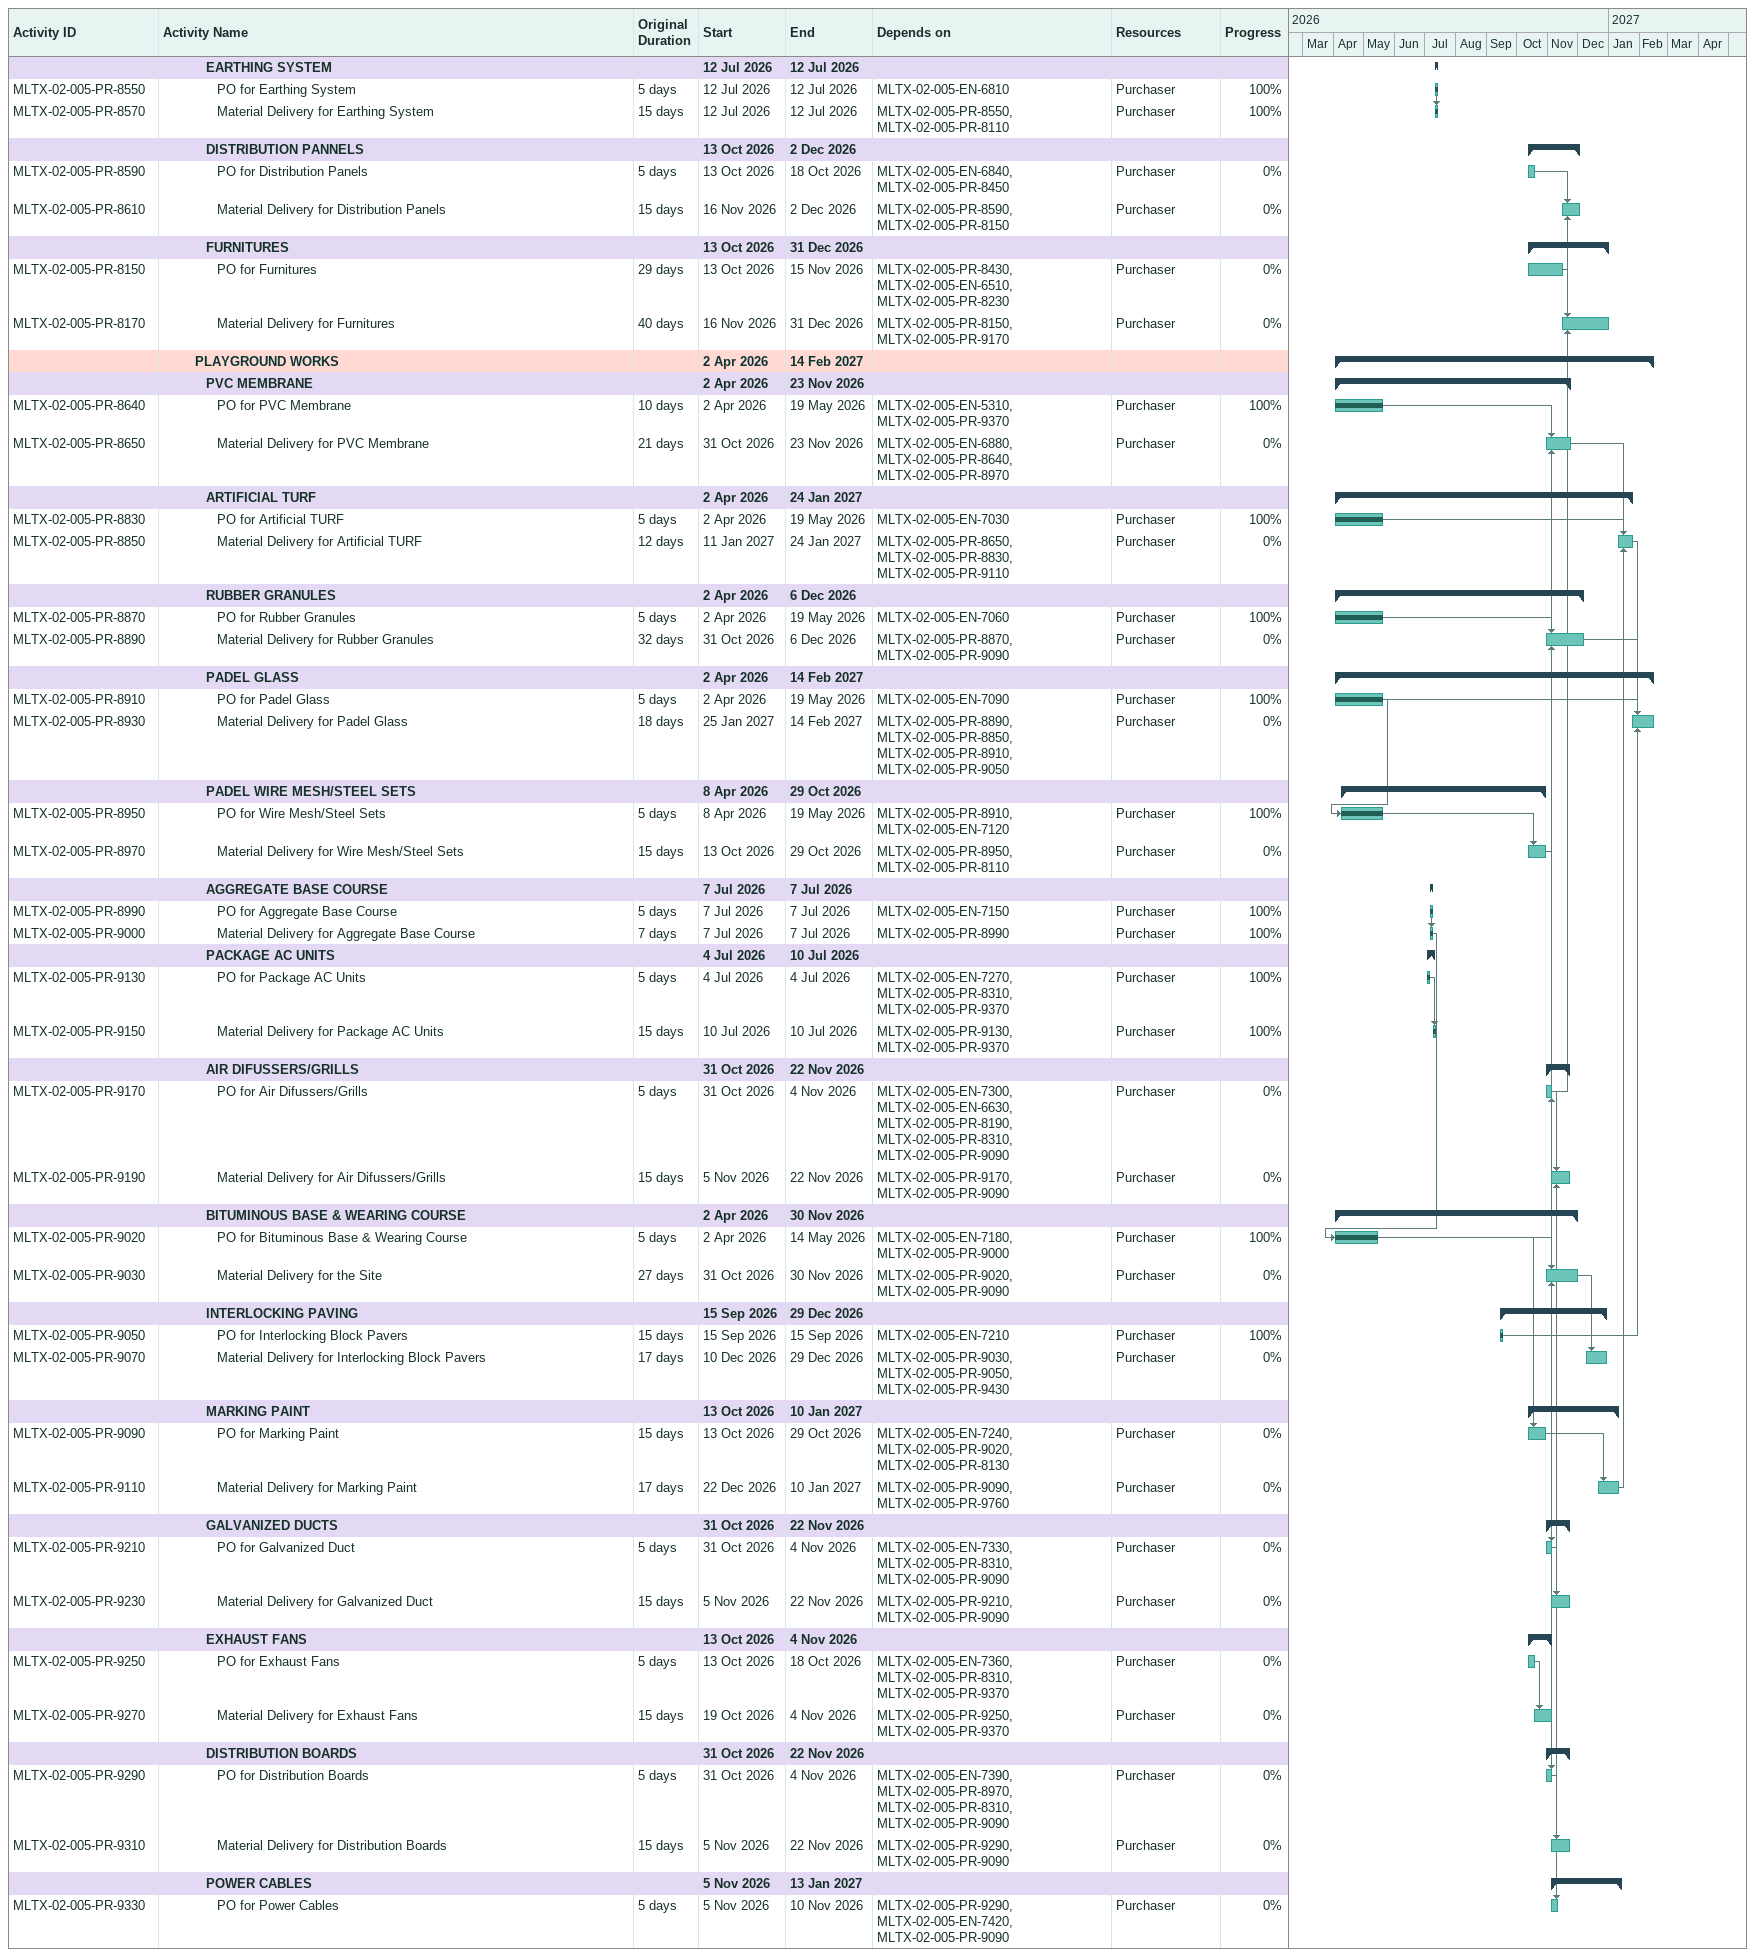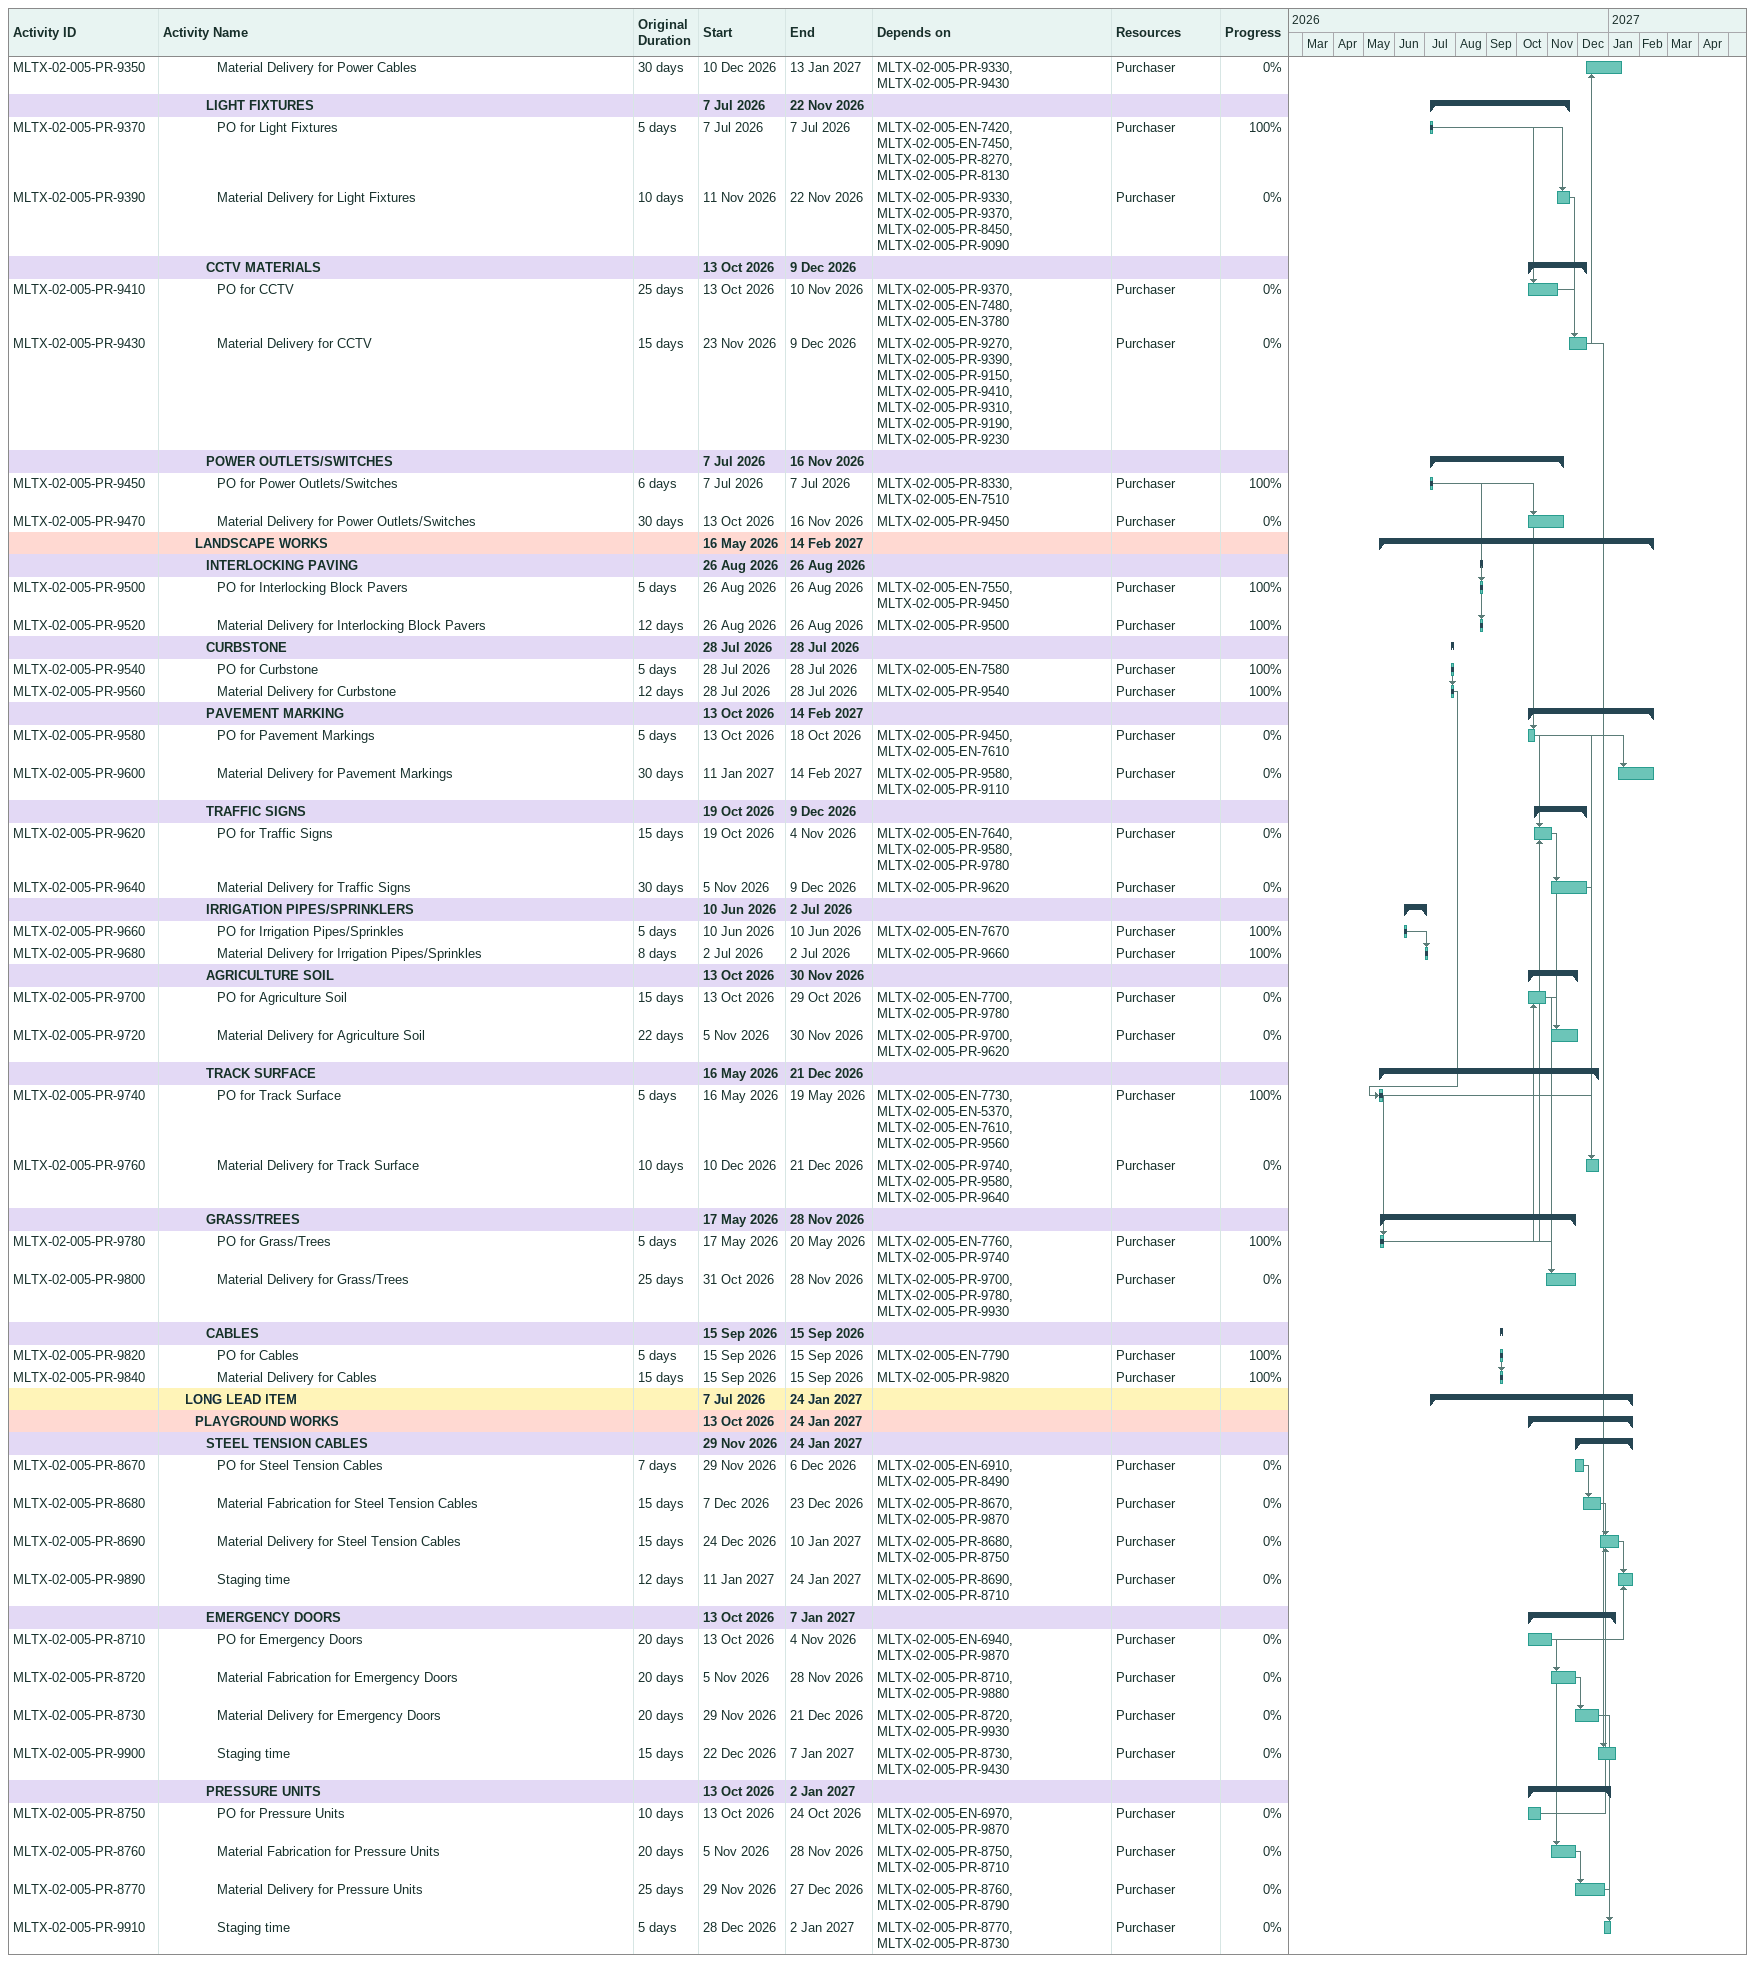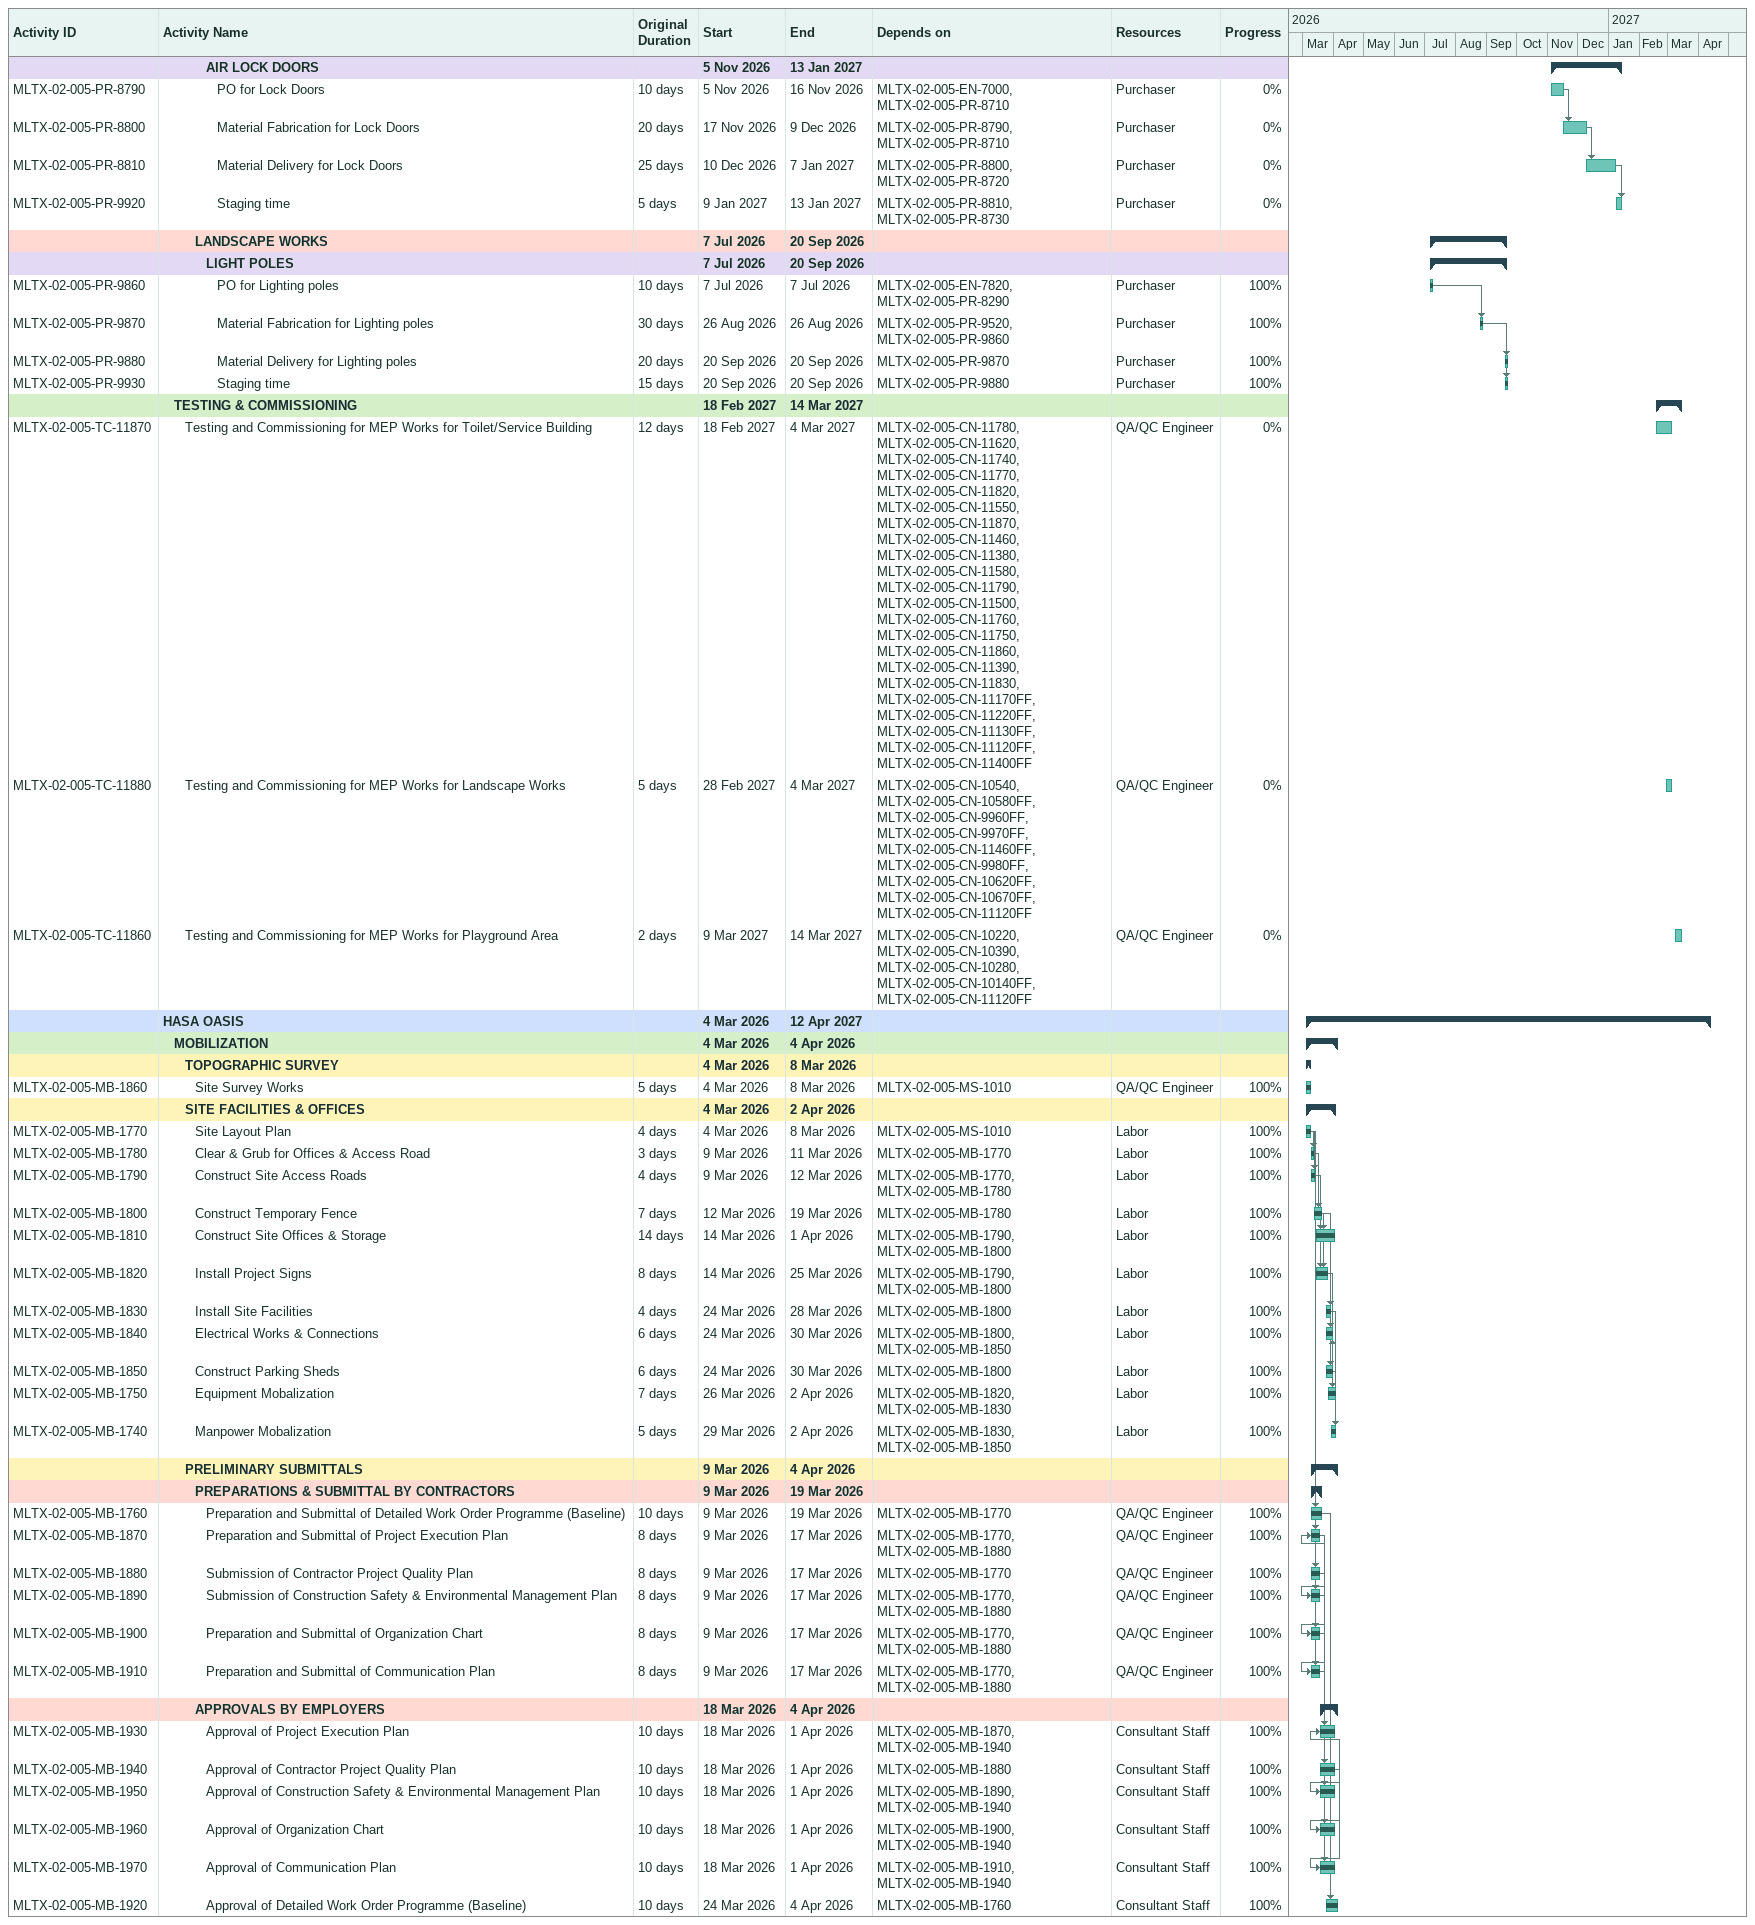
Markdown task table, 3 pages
| ID | Level | Task | Original duration | Start | Finish | Predecessors | Resources | % complete |
|---|---|---|---|---|---|---|---|---|
|  | 5 | **EARTHING SYSTEM** |  | 2026-07-12 | 2026-07-12 |  |  |  |
| MLTX-02-005-PR-8550 | 6 | PO for Earthing System | 5d | 2026-07-12 | 2026-07-12 | MLTX-02-005-EN-6810 | Purchaser | 100 |
| MLTX-02-005-PR-8570 | 6 | Material Delivery for Earthing System | 15d | 2026-07-12 | 2026-07-12 | MLTX-02-005-PR-8550, MLTX-02-005-PR-8110 | Purchaser | 100 |
|  | 5 | **DISTRIBUTION PANNELS** |  | 2026-10-13 | 2026-12-02 |  |  |  |
| MLTX-02-005-PR-8590 | 6 | PO for Distribution Panels | 5d | 2026-10-13 | 2026-10-18 | MLTX-02-005-EN-6840, MLTX-02-005-PR-8450 | Purchaser | 0 |
| MLTX-02-005-PR-8610 | 6 | Material Delivery for Distribution Panels | 15d | 2026-11-16 | 2026-12-02 | MLTX-02-005-PR-8590, MLTX-02-005-PR-8150 | Purchaser | 0 |
|  | 5 | **FURNITURES** |  | 2026-10-13 | 2026-12-31 |  |  |  |
| MLTX-02-005-PR-8150 | 6 | PO for Furnitures | 29d | 2026-10-13 | 2026-11-15 | MLTX-02-005-PR-8430, MLTX-02-005-EN-6510, MLTX-02-005-PR-8230 | Purchaser | 0 |
| MLTX-02-005-PR-8170 | 6 | Material Delivery for Furnitures | 40d | 2026-11-16 | 2026-12-31 | MLTX-02-005-PR-8150, MLTX-02-005-PR-9170 | Purchaser | 0 |
|  | 4 | **PLAYGROUND WORKS** |  | 2026-04-02 | 2027-02-14 |  |  |  |
|  | 5 | **PVC MEMBRANE** |  | 2026-04-02 | 2026-11-23 |  |  |  |
| MLTX-02-005-PR-8640 | 6 | PO for PVC Membrane | 10d | 2026-04-02 | 2026-05-19 | MLTX-02-005-EN-5310, MLTX-02-005-PR-9370 | Purchaser | 100 |
| MLTX-02-005-PR-8650 | 6 | Material Delivery for PVC Membrane | 21d | 2026-10-31 | 2026-11-23 | MLTX-02-005-EN-6880, MLTX-02-005-PR-8640, MLTX-02-005-PR-8970 | Purchaser | 0 |
|  | 5 | **ARTIFICIAL TURF** |  | 2026-04-02 | 2027-01-24 |  |  |  |
| MLTX-02-005-PR-8830 | 6 | PO for Artificial TURF | 5d | 2026-04-02 | 2026-05-19 | MLTX-02-005-EN-7030 | Purchaser | 100 |
| MLTX-02-005-PR-8850 | 6 | Material Delivery for Artificial TURF | 12d | 2027-01-11 | 2027-01-24 | MLTX-02-005-PR-8650, MLTX-02-005-PR-8830, MLTX-02-005-PR-9110 | Purchaser | 0 |
|  | 5 | **RUBBER GRANULES** |  | 2026-04-02 | 2026-12-06 |  |  |  |
| MLTX-02-005-PR-8870 | 6 | PO for Rubber Granules | 5d | 2026-04-02 | 2026-05-19 | MLTX-02-005-EN-7060 | Purchaser | 100 |
| MLTX-02-005-PR-8890 | 6 | Material Delivery for Rubber Granules | 32d | 2026-10-31 | 2026-12-06 | MLTX-02-005-PR-8870, MLTX-02-005-PR-9090 | Purchaser | 0 |
|  | 5 | **PADEL GLASS** |  | 2026-04-02 | 2027-02-14 |  |  |  |
| MLTX-02-005-PR-8910 | 6 | PO for Padel Glass | 5d | 2026-04-02 | 2026-05-19 | MLTX-02-005-EN-7090 | Purchaser | 100 |
| MLTX-02-005-PR-8930 | 6 | Material Delivery for Padel Glass | 18d | 2027-01-25 | 2027-02-14 | MLTX-02-005-PR-8890, MLTX-02-005-PR-8850, MLTX-02-005-PR-8910, MLTX-02-005-PR-9050 | Purchaser | 0 |
|  | 5 | **PADEL WIRE MESH/STEEL SETS** |  | 2026-04-08 | 2026-10-29 |  |  |  |
| MLTX-02-005-PR-8950 | 6 | PO for Wire Mesh/Steel Sets | 5d | 2026-04-08 | 2026-05-19 | MLTX-02-005-PR-8910, MLTX-02-005-EN-7120 | Purchaser | 100 |
| MLTX-02-005-PR-8970 | 6 | Material Delivery for Wire Mesh/Steel Sets | 15d | 2026-10-13 | 2026-10-29 | MLTX-02-005-PR-8950, MLTX-02-005-PR-8110 | Purchaser | 0 |
|  | 5 | **AGGREGATE BASE COURSE** |  | 2026-07-07 | 2026-07-07 |  |  |  |
| MLTX-02-005-PR-8990 | 6 | PO for Aggregate Base Course | 5d | 2026-07-07 | 2026-07-07 | MLTX-02-005-EN-7150 | Purchaser | 100 |
| MLTX-02-005-PR-9000 | 6 | Material Delivery for Aggregate Base Course | 7d | 2026-07-07 | 2026-07-07 | MLTX-02-005-PR-8990 | Purchaser | 100 |
|  | 5 | **PACKAGE AC UNITS** |  | 2026-07-04 | 2026-07-10 |  |  |  |
| MLTX-02-005-PR-9130 | 6 | PO for Package AC Units | 5d | 2026-07-04 | 2026-07-04 | MLTX-02-005-EN-7270, MLTX-02-005-PR-8310, MLTX-02-005-PR-9370 | Purchaser | 100 |
| MLTX-02-005-PR-9150 | 6 | Material Delivery for Package AC Units | 15d | 2026-07-10 | 2026-07-10 | MLTX-02-005-PR-9130, MLTX-02-005-PR-9370 | Purchaser | 100 |
|  | 5 | **AIR DIFUSSERS/GRILLS** |  | 2026-10-31 | 2026-11-22 |  |  |  |
| MLTX-02-005-PR-9170 | 6 | PO for Air Difussers/Grills | 5d | 2026-10-31 | 2026-11-04 | MLTX-02-005-EN-7300, MLTX-02-005-EN-6630, MLTX-02-005-PR-8190, MLTX-02-005-PR-8310, MLTX-02-005-PR-9090 | Purchaser | 0 |
| MLTX-02-005-PR-9190 | 6 | Material Delivery for Air Difussers/Grills | 15d | 2026-11-05 | 2026-11-22 | MLTX-02-005-PR-9170, MLTX-02-005-PR-9090 | Purchaser | 0 |
|  | 5 | **BITUMINOUS BASE & WEARING COURSE** |  | 2026-04-02 | 2026-11-30 |  |  |  |
| MLTX-02-005-PR-9020 | 6 | PO for Bituminous Base & Wearing Course | 5d | 2026-04-02 | 2026-05-14 | MLTX-02-005-EN-7180, MLTX-02-005-PR-9000 | Purchaser | 100 |
| MLTX-02-005-PR-9030 | 6 | Material Delivery for the Site | 27d | 2026-10-31 | 2026-11-30 | MLTX-02-005-PR-9020, MLTX-02-005-PR-9090 | Purchaser | 0 |
|  | 5 | **INTERLOCKING PAVING** |  | 2026-09-15 | 2026-12-29 |  |  |  |
| MLTX-02-005-PR-9050 | 6 | PO for Interlocking Block Pavers | 15d | 2026-09-15 | 2026-09-15 | MLTX-02-005-EN-7210 | Purchaser | 100 |
| MLTX-02-005-PR-9070 | 6 | Material Delivery for Interlocking Block Pavers | 17d | 2026-12-10 | 2026-12-29 | MLTX-02-005-PR-9030, MLTX-02-005-PR-9050, MLTX-02-005-PR-9430 | Purchaser | 0 |
|  | 5 | **MARKING PAINT** |  | 2026-10-13 | 2027-01-10 |  |  |  |
| MLTX-02-005-PR-9090 | 6 | PO for Marking Paint | 15d | 2026-10-13 | 2026-10-29 | MLTX-02-005-EN-7240, MLTX-02-005-PR-9020, MLTX-02-005-PR-8130 | Purchaser | 0 |
| MLTX-02-005-PR-9110 | 6 | Material Delivery for Marking Paint | 17d | 2026-12-22 | 2027-01-10 | MLTX-02-005-PR-9090, MLTX-02-005-PR-9760 | Purchaser | 0 |
|  | 5 | **GALVANIZED DUCTS** |  | 2026-10-31 | 2026-11-22 |  |  |  |
| MLTX-02-005-PR-9210 | 6 | PO for Galvanized Duct | 5d | 2026-10-31 | 2026-11-04 | MLTX-02-005-EN-7330, MLTX-02-005-PR-8310, MLTX-02-005-PR-9090 | Purchaser | 0 |
| MLTX-02-005-PR-9230 | 6 | Material Delivery for Galvanized Duct | 15d | 2026-11-05 | 2026-11-22 | MLTX-02-005-PR-9210, MLTX-02-005-PR-9090 | Purchaser | 0 |
|  | 5 | **EXHAUST FANS** |  | 2026-10-13 | 2026-11-04 |  |  |  |
| MLTX-02-005-PR-9250 | 6 | PO for Exhaust Fans | 5d | 2026-10-13 | 2026-10-18 | MLTX-02-005-EN-7360, MLTX-02-005-PR-8310, MLTX-02-005-PR-9370 | Purchaser | 0 |
| MLTX-02-005-PR-9270 | 6 | Material Delivery for Exhaust Fans | 15d | 2026-10-19 | 2026-11-04 | MLTX-02-005-PR-9250, MLTX-02-005-PR-9370 | Purchaser | 0 |
|  | 5 | **DISTRIBUTION BOARDS** |  | 2026-10-31 | 2026-11-22 |  |  |  |
| MLTX-02-005-PR-9290 | 6 | PO for Distribution Boards | 5d | 2026-10-31 | 2026-11-04 | MLTX-02-005-EN-7390, MLTX-02-005-PR-8970, MLTX-02-005-PR-8310, MLTX-02-005-PR-9090 | Purchaser | 0 |
| MLTX-02-005-PR-9310 | 6 | Material Delivery for Distribution Boards | 15d | 2026-11-05 | 2026-11-22 | MLTX-02-005-PR-9290, MLTX-02-005-PR-9090 | Purchaser | 0 |
|  | 5 | **POWER CABLES** |  | 2026-11-05 | 2027-01-13 |  |  |  |
| MLTX-02-005-PR-9330 | 6 | PO for Power Cables | 5d | 2026-11-05 | 2026-11-10 | MLTX-02-005-PR-9290, MLTX-02-005-EN-7420, MLTX-02-005-PR-9090 | Purchaser | 0 |
| MLTX-02-005-PR-9350 | 6 | Material Delivery for Power Cables | 30d | 2026-12-10 | 2027-01-13 | MLTX-02-005-PR-9330, MLTX-02-005-PR-9430 | Purchaser | 0 |
|  | 5 | **LIGHT FIXTURES** |  | 2026-07-07 | 2026-11-22 |  |  |  |
| MLTX-02-005-PR-9370 | 6 | PO for Light Fixtures | 5d | 2026-07-07 | 2026-07-07 | MLTX-02-005-EN-7420, MLTX-02-005-EN-7450, MLTX-02-005-PR-8270, MLTX-02-005-PR-8130 | Purchaser | 100 |
| MLTX-02-005-PR-9390 | 6 | Material Delivery for Light Fixtures | 10d | 2026-11-11 | 2026-11-22 | MLTX-02-005-PR-9330, MLTX-02-005-PR-9370, MLTX-02-005-PR-8450, MLTX-02-005-PR-9090 | Purchaser | 0 |
|  | 5 | **CCTV MATERIALS** |  | 2026-10-13 | 2026-12-09 |  |  |  |
| MLTX-02-005-PR-9410 | 6 | PO for CCTV | 25d | 2026-10-13 | 2026-11-10 | MLTX-02-005-PR-9370, MLTX-02-005-EN-7480, MLTX-02-005-EN-3780 | Purchaser | 0 |
| MLTX-02-005-PR-9430 | 6 | Material Delivery for CCTV | 15d | 2026-11-23 | 2026-12-09 | MLTX-02-005-PR-9270, MLTX-02-005-PR-9390, MLTX-02-005-PR-9150, MLTX-02-005-PR-9410, MLTX-02-005-PR-9310, MLTX-02-005-PR-9190, MLTX-02-005-PR-9230 | Purchaser | 0 |
|  | 5 | **POWER OUTLETS/SWITCHES** |  | 2026-07-07 | 2026-11-16 |  |  |  |
| MLTX-02-005-PR-9450 | 6 | PO for Power Outlets/Switches | 6d | 2026-07-07 | 2026-07-07 | MLTX-02-005-PR-8330, MLTX-02-005-EN-7510 | Purchaser | 100 |
| MLTX-02-005-PR-9470 | 6 | Material Delivery for Power Outlets/Switches | 30d | 2026-10-13 | 2026-11-16 | MLTX-02-005-PR-9450 | Purchaser | 0 |
|  | 4 | **LANDSCAPE WORKS** |  | 2026-05-16 | 2027-02-14 |  |  |  |
|  | 5 | **INTERLOCKING PAVING** |  | 2026-08-26 | 2026-08-26 |  |  |  |
| MLTX-02-005-PR-9500 | 6 | PO for Interlocking Block Pavers | 5d | 2026-08-26 | 2026-08-26 | MLTX-02-005-EN-7550, MLTX-02-005-PR-9450 | Purchaser | 100 |
| MLTX-02-005-PR-9520 | 6 | Material Delivery for Interlocking Block Pavers | 12d | 2026-08-26 | 2026-08-26 | MLTX-02-005-PR-9500 | Purchaser | 100 |
|  | 5 | **CURBSTONE** |  | 2026-07-28 | 2026-07-28 |  |  |  |
| MLTX-02-005-PR-9540 | 6 | PO for Curbstone | 5d | 2026-07-28 | 2026-07-28 | MLTX-02-005-EN-7580 | Purchaser | 100 |
| MLTX-02-005-PR-9560 | 6 | Material Delivery for Curbstone | 12d | 2026-07-28 | 2026-07-28 | MLTX-02-005-PR-9540 | Purchaser | 100 |
|  | 5 | **PAVEMENT MARKING** |  | 2026-10-13 | 2027-02-14 |  |  |  |
| MLTX-02-005-PR-9580 | 6 | PO for Pavement Markings | 5d | 2026-10-13 | 2026-10-18 | MLTX-02-005-PR-9450, MLTX-02-005-EN-7610 | Purchaser | 0 |
| MLTX-02-005-PR-9600 | 6 | Material Delivery for Pavement Markings | 30d | 2027-01-11 | 2027-02-14 | MLTX-02-005-PR-9580, MLTX-02-005-PR-9110 | Purchaser | 0 |
|  | 5 | **TRAFFIC SIGNS** |  | 2026-10-19 | 2026-12-09 |  |  |  |
| MLTX-02-005-PR-9620 | 6 | PO for Traffic Signs | 15d | 2026-10-19 | 2026-11-04 | MLTX-02-005-EN-7640, MLTX-02-005-PR-9580, MLTX-02-005-PR-9780 | Purchaser | 0 |
| MLTX-02-005-PR-9640 | 6 | Material Delivery for Traffic Signs | 30d | 2026-11-05 | 2026-12-09 | MLTX-02-005-PR-9620 | Purchaser | 0 |
|  | 5 | **IRRIGATION PIPES/SPRINKLERS** |  | 2026-06-10 | 2026-07-02 |  |  |  |
| MLTX-02-005-PR-9660 | 6 | PO for Irrigation Pipes/Sprinkles | 5d | 2026-06-10 | 2026-06-10 | MLTX-02-005-EN-7670 | Purchaser | 100 |
| MLTX-02-005-PR-9680 | 6 | Material Delivery for Irrigation Pipes/Sprinkles | 8d | 2026-07-02 | 2026-07-02 | MLTX-02-005-PR-9660 | Purchaser | 100 |
|  | 5 | **AGRICULTURE SOIL** |  | 2026-10-13 | 2026-11-30 |  |  |  |
| MLTX-02-005-PR-9700 | 6 | PO for Agriculture Soil | 15d | 2026-10-13 | 2026-10-29 | MLTX-02-005-EN-7700, MLTX-02-005-PR-9780 | Purchaser | 0 |
| MLTX-02-005-PR-9720 | 6 | Material Delivery for Agriculture Soil | 22d | 2026-11-05 | 2026-11-30 | MLTX-02-005-PR-9700, MLTX-02-005-PR-9620 | Purchaser | 0 |
|  | 5 | **TRACK SURFACE** |  | 2026-05-16 | 2026-12-21 |  |  |  |
| MLTX-02-005-PR-9740 | 6 | PO for Track Surface | 5d | 2026-05-16 | 2026-05-19 | MLTX-02-005-EN-7730, MLTX-02-005-EN-5370, MLTX-02-005-EN-7610, MLTX-02-005-PR-9560 | Purchaser | 100 |
| MLTX-02-005-PR-9760 | 6 | Material Delivery for Track Surface | 10d | 2026-12-10 | 2026-12-21 | MLTX-02-005-PR-9740, MLTX-02-005-PR-9580, MLTX-02-005-PR-9640 | Purchaser | 0 |
|  | 5 | **GRASS/TREES** |  | 2026-05-17 | 2026-11-28 |  |  |  |
| MLTX-02-005-PR-9780 | 6 | PO for Grass/Trees | 5d | 2026-05-17 | 2026-05-20 | MLTX-02-005-EN-7760, MLTX-02-005-PR-9740 | Purchaser | 100 |
| MLTX-02-005-PR-9800 | 6 | Material Delivery for Grass/Trees | 25d | 2026-10-31 | 2026-11-28 | MLTX-02-005-PR-9700, MLTX-02-005-PR-9780, MLTX-02-005-PR-9930 | Purchaser | 0 |
|  | 5 | **CABLES** |  | 2026-09-15 | 2026-09-15 |  |  |  |
| MLTX-02-005-PR-9820 | 6 | PO for Cables | 5d | 2026-09-15 | 2026-09-15 | MLTX-02-005-EN-7790 | Purchaser | 100 |
| MLTX-02-005-PR-9840 | 6 | Material Delivery for Cables | 15d | 2026-09-15 | 2026-09-15 | MLTX-02-005-PR-9820 | Purchaser | 100 |
|  | 3 | **LONG LEAD ITEM** |  | 2026-07-07 | 2027-01-24 |  |  |  |
|  | 4 | **PLAYGROUND WORKS** |  | 2026-10-13 | 2027-01-24 |  |  |  |
|  | 5 | **STEEL TENSION CABLES** |  | 2026-11-29 | 2027-01-24 |  |  |  |
| MLTX-02-005-PR-8670 | 6 | PO for Steel Tension Cables | 7d | 2026-11-29 | 2026-12-06 | MLTX-02-005-EN-6910, MLTX-02-005-PR-8490 | Purchaser | 0 |
| MLTX-02-005-PR-8680 | 6 | Material Fabrication for Steel Tension Cables | 15d | 2026-12-07 | 2026-12-23 | MLTX-02-005-PR-8670, MLTX-02-005-PR-9870 | Purchaser | 0 |
| MLTX-02-005-PR-8690 | 6 | Material Delivery for Steel Tension Cables | 15d | 2026-12-24 | 2027-01-10 | MLTX-02-005-PR-8680, MLTX-02-005-PR-8750 | Purchaser | 0 |
| MLTX-02-005-PR-9890 | 6 | Staging time | 12d | 2027-01-11 | 2027-01-24 | MLTX-02-005-PR-8690, MLTX-02-005-PR-8710 | Purchaser | 0 |
|  | 5 | **EMERGENCY DOORS** |  | 2026-10-13 | 2027-01-07 |  |  |  |
| MLTX-02-005-PR-8710 | 6 | PO for Emergency Doors | 20d | 2026-10-13 | 2026-11-04 | MLTX-02-005-EN-6940, MLTX-02-005-PR-9870 | Purchaser | 0 |
| MLTX-02-005-PR-8720 | 6 | Material Fabrication for Emergency Doors | 20d | 2026-11-05 | 2026-11-28 | MLTX-02-005-PR-8710, MLTX-02-005-PR-9880 | Purchaser | 0 |
| MLTX-02-005-PR-8730 | 6 | Material Delivery for Emergency Doors | 20d | 2026-11-29 | 2026-12-21 | MLTX-02-005-PR-8720, MLTX-02-005-PR-9930 | Purchaser | 0 |
| MLTX-02-005-PR-9900 | 6 | Staging time | 15d | 2026-12-22 | 2027-01-07 | MLTX-02-005-PR-8730, MLTX-02-005-PR-9430 | Purchaser | 0 |
|  | 5 | **PRESSURE UNITS** |  | 2026-10-13 | 2027-01-02 |  |  |  |
| MLTX-02-005-PR-8750 | 6 | PO for Pressure Units | 10d | 2026-10-13 | 2026-10-24 | MLTX-02-005-EN-6970, MLTX-02-005-PR-9870 | Purchaser | 0 |
| MLTX-02-005-PR-8760 | 6 | Material Fabrication for Pressure Units | 20d | 2026-11-05 | 2026-11-28 | MLTX-02-005-PR-8750, MLTX-02-005-PR-8710 | Purchaser | 0 |
| MLTX-02-005-PR-8770 | 6 | Material Delivery for Pressure Units | 25d | 2026-11-29 | 2026-12-27 | MLTX-02-005-PR-8760, MLTX-02-005-PR-8790 | Purchaser | 0 |
| MLTX-02-005-PR-9910 | 6 | Staging time | 5d | 2026-12-28 | 2027-01-02 | MLTX-02-005-PR-8770, MLTX-02-005-PR-8730 | Purchaser | 0 |
|  | 5 | **AIR LOCK DOORS** |  | 2026-11-05 | 2027-01-13 |  |  |  |
| MLTX-02-005-PR-8790 | 6 | PO for Lock Doors | 10d | 2026-11-05 | 2026-11-16 | MLTX-02-005-EN-7000, MLTX-02-005-PR-8710 | Purchaser | 0 |
| MLTX-02-005-PR-8800 | 6 | Material Fabrication for Lock Doors | 20d | 2026-11-17 | 2026-12-09 | MLTX-02-005-PR-8790, MLTX-02-005-PR-8710 | Purchaser | 0 |
| MLTX-02-005-PR-8810 | 6 | Material Delivery for Lock Doors | 25d | 2026-12-10 | 2027-01-07 | MLTX-02-005-PR-8800, MLTX-02-005-PR-8720 | Purchaser | 0 |
| MLTX-02-005-PR-9920 | 6 | Staging time | 5d | 2027-01-09 | 2027-01-13 | MLTX-02-005-PR-8810, MLTX-02-005-PR-8730 | Purchaser | 0 |
|  | 4 | **LANDSCAPE WORKS** |  | 2026-07-07 | 2026-09-20 |  |  |  |
|  | 5 | **LIGHT POLES** |  | 2026-07-07 | 2026-09-20 |  |  |  |
| MLTX-02-005-PR-9860 | 6 | PO for Lighting poles | 10d | 2026-07-07 | 2026-07-07 | MLTX-02-005-EN-7820, MLTX-02-005-PR-8290 | Purchaser | 100 |
| MLTX-02-005-PR-9870 | 6 | Material Fabrication for Lighting poles | 30d | 2026-08-26 | 2026-08-26 | MLTX-02-005-PR-9520, MLTX-02-005-PR-9860 | Purchaser | 100 |
| MLTX-02-005-PR-9880 | 6 | Material Delivery for Lighting poles | 20d | 2026-09-20 | 2026-09-20 | MLTX-02-005-PR-9870 | Purchaser | 100 |
| MLTX-02-005-PR-9930 | 6 | Staging time | 15d | 2026-09-20 | 2026-09-20 | MLTX-02-005-PR-9880 | Purchaser | 100 |
|  | 2 | **TESTING & COMMISSIONING** |  | 2027-02-18 | 2027-03-14 |  |  |  |
| MLTX-02-005-TC-11870 | 3 | Testing and Commissioning for MEP Works for Toilet/Service Building | 12d | 2027-02-18 | 2027-03-04 | MLTX-02-005-CN-11780, MLTX-02-005-CN-11620, MLTX-02-005-CN-11740, MLTX-02-005-CN-11770, MLTX-02-005-CN-11820, MLTX-02-005-CN-11550, MLTX-02-005-CN-11870, MLTX-02-005-CN-11460, MLTX-02-005-CN-11380, MLTX-02-005-CN-11580, MLTX-02-005-CN-11790, MLTX-02-005-CN-11500, MLTX-02-005-CN-11760, MLTX-02-005-CN-11750, MLTX-02-005-CN-11860, MLTX-02-005-CN-11390, MLTX-02-005-CN-11830, MLTX-02-005-CN-11170FF, MLTX-02-005-CN-11220FF, MLTX-02-005-CN-11130FF, MLTX-02-005-CN-11120FF, MLTX-02-005-CN-11400FF | QA/QC Engineer | 0 |
| MLTX-02-005-TC-11880 | 3 | Testing and Commissioning for MEP Works for Landscape Works | 5d | 2027-02-28 | 2027-03-04 | MLTX-02-005-CN-10540, MLTX-02-005-CN-10580FF, MLTX-02-005-CN-9960FF, MLTX-02-005-CN-9970FF, MLTX-02-005-CN-11460FF, MLTX-02-005-CN-9980FF, MLTX-02-005-CN-10620FF, MLTX-02-005-CN-10670FF, MLTX-02-005-CN-11120FF | QA/QC Engineer | 0 |
| MLTX-02-005-TC-11860 | 3 | Testing and Commissioning for MEP Works for Playground Area | 2d | 2027-03-09 | 2027-03-14 | MLTX-02-005-CN-10220, MLTX-02-005-CN-10390, MLTX-02-005-CN-10280, MLTX-02-005-CN-10140FF, MLTX-02-005-CN-11120FF | QA/QC Engineer | 0 |
|  | 1 | **HASA OASIS** |  | 2026-03-04 | 2027-04-12 |  |  |  |
|  | 2 | **MOBILIZATION** |  | 2026-03-04 | 2026-04-04 |  |  |  |
|  | 3 | **TOPOGRAPHIC SURVEY** |  | 2026-03-04 | 2026-03-08 |  |  |  |
| MLTX-02-005-MB-1860 | 4 | Site Survey Works | 5d | 2026-03-04 | 2026-03-08 | MLTX-02-005-MS-1010 | QA/QC Engineer | 100 |
|  | 3 | **SITE FACILITIES & OFFICES** |  | 2026-03-04 | 2026-04-02 |  |  |  |
| MLTX-02-005-MB-1770 | 4 | Site Layout Plan | 4d | 2026-03-04 | 2026-03-08 | MLTX-02-005-MS-1010 | Labor | 100 |
| MLTX-02-005-MB-1780 | 4 | Clear & Grub for Offices & Access Road | 3d | 2026-03-09 | 2026-03-11 | MLTX-02-005-MB-1770 | Labor | 100 |
| MLTX-02-005-MB-1790 | 4 | Construct Site Access Roads | 4d | 2026-03-09 | 2026-03-12 | MLTX-02-005-MB-1770, MLTX-02-005-MB-1780 | Labor | 100 |
| MLTX-02-005-MB-1800 | 4 | Construct Temporary Fence | 7d | 2026-03-12 | 2026-03-19 | MLTX-02-005-MB-1780 | Labor | 100 |
| MLTX-02-005-MB-1810 | 4 | Construct Site Offices & Storage | 14d | 2026-03-14 | 2026-04-01 | MLTX-02-005-MB-1790, MLTX-02-005-MB-1800 | Labor | 100 |
| MLTX-02-005-MB-1820 | 4 | Install Project Signs | 8d | 2026-03-14 | 2026-03-25 | MLTX-02-005-MB-1790, MLTX-02-005-MB-1800 | Labor | 100 |
| MLTX-02-005-MB-1830 | 4 | Install Site Facilities | 4d | 2026-03-24 | 2026-03-28 | MLTX-02-005-MB-1800 | Labor | 100 |
| MLTX-02-005-MB-1840 | 4 | Electrical Works & Connections | 6d | 2026-03-24 | 2026-03-30 | MLTX-02-005-MB-1800, MLTX-02-005-MB-1850 | Labor | 100 |
| MLTX-02-005-MB-1850 | 4 | Construct Parking Sheds | 6d | 2026-03-24 | 2026-03-30 | MLTX-02-005-MB-1800 | Labor | 100 |
| MLTX-02-005-MB-1750 | 4 | Equipment Mobalization | 7d | 2026-03-26 | 2026-04-02 | MLTX-02-005-MB-1820, MLTX-02-005-MB-1830 | Labor | 100 |
| MLTX-02-005-MB-1740 | 4 | Manpower Mobalization | 5d | 2026-03-29 | 2026-04-02 | MLTX-02-005-MB-1830, MLTX-02-005-MB-1850 | Labor | 100 |
|  | 3 | **PRELIMINARY SUBMITTALS** |  | 2026-03-09 | 2026-04-04 |  |  |  |
|  | 4 | **PREPARATIONS & SUBMITTAL BY CONTRACTORS** |  | 2026-03-09 | 2026-03-19 |  |  |  |
| MLTX-02-005-MB-1760 | 5 | Preparation and Submittal of Detailed Work Order Programme (Baseline) | 10d | 2026-03-09 | 2026-03-19 | MLTX-02-005-MB-1770 | QA/QC Engineer | 100 |
| MLTX-02-005-MB-1870 | 5 | Preparation and Submittal of Project Execution Plan | 8d | 2026-03-09 | 2026-03-17 | MLTX-02-005-MB-1770, MLTX-02-005-MB-1880 | QA/QC Engineer | 100 |
| MLTX-02-005-MB-1880 | 5 | Submission of Contractor Project Quality Plan | 8d | 2026-03-09 | 2026-03-17 | MLTX-02-005-MB-1770 | QA/QC Engineer | 100 |
| MLTX-02-005-MB-1890 | 5 | Submission of Construction Safety & Environmental Management Plan | 8d | 2026-03-09 | 2026-03-17 | MLTX-02-005-MB-1770, MLTX-02-005-MB-1880 | QA/QC Engineer | 100 |
| MLTX-02-005-MB-1900 | 5 | Preparation and Submittal of Organization Chart | 8d | 2026-03-09 | 2026-03-17 | MLTX-02-005-MB-1770, MLTX-02-005-MB-1880 | QA/QC Engineer | 100 |
| MLTX-02-005-MB-1910 | 5 | Preparation and Submittal of Communication Plan | 8d | 2026-03-09 | 2026-03-17 | MLTX-02-005-MB-1770, MLTX-02-005-MB-1880 | QA/QC Engineer | 100 |
|  | 4 | **APPROVALS BY EMPLOYERS** |  | 2026-03-18 | 2026-04-04 |  |  |  |
| MLTX-02-005-MB-1930 | 5 | Approval of Project Execution Plan | 10d | 2026-03-18 | 2026-04-01 | MLTX-02-005-MB-1870, MLTX-02-005-MB-1940 | Consultant Staff | 100 |
| MLTX-02-005-MB-1940 | 5 | Approval of Contractor Project Quality Plan | 10d | 2026-03-18 | 2026-04-01 | MLTX-02-005-MB-1880 | Consultant Staff | 100 |
| MLTX-02-005-MB-1950 | 5 | Approval of Construction Safety & Environmental Management Plan | 10d | 2026-03-18 | 2026-04-01 | MLTX-02-005-MB-1890, MLTX-02-005-MB-1940 | Consultant Staff | 100 |
| MLTX-02-005-MB-1960 | 5 | Approval of Organization Chart | 10d | 2026-03-18 | 2026-04-01 | MLTX-02-005-MB-1900, MLTX-02-005-MB-1940 | Consultant Staff | 100 |
| MLTX-02-005-MB-1970 | 5 | Approval of Communication Plan | 10d | 2026-03-18 | 2026-04-01 | MLTX-02-005-MB-1910, MLTX-02-005-MB-1940 | Consultant Staff | 100 |
| MLTX-02-005-MB-1920 | 5 | Approval of Detailed Work Order Programme (Baseline) | 10d | 2026-03-24 | 2026-04-04 | MLTX-02-005-MB-1760 | Consultant Staff | 100 |
